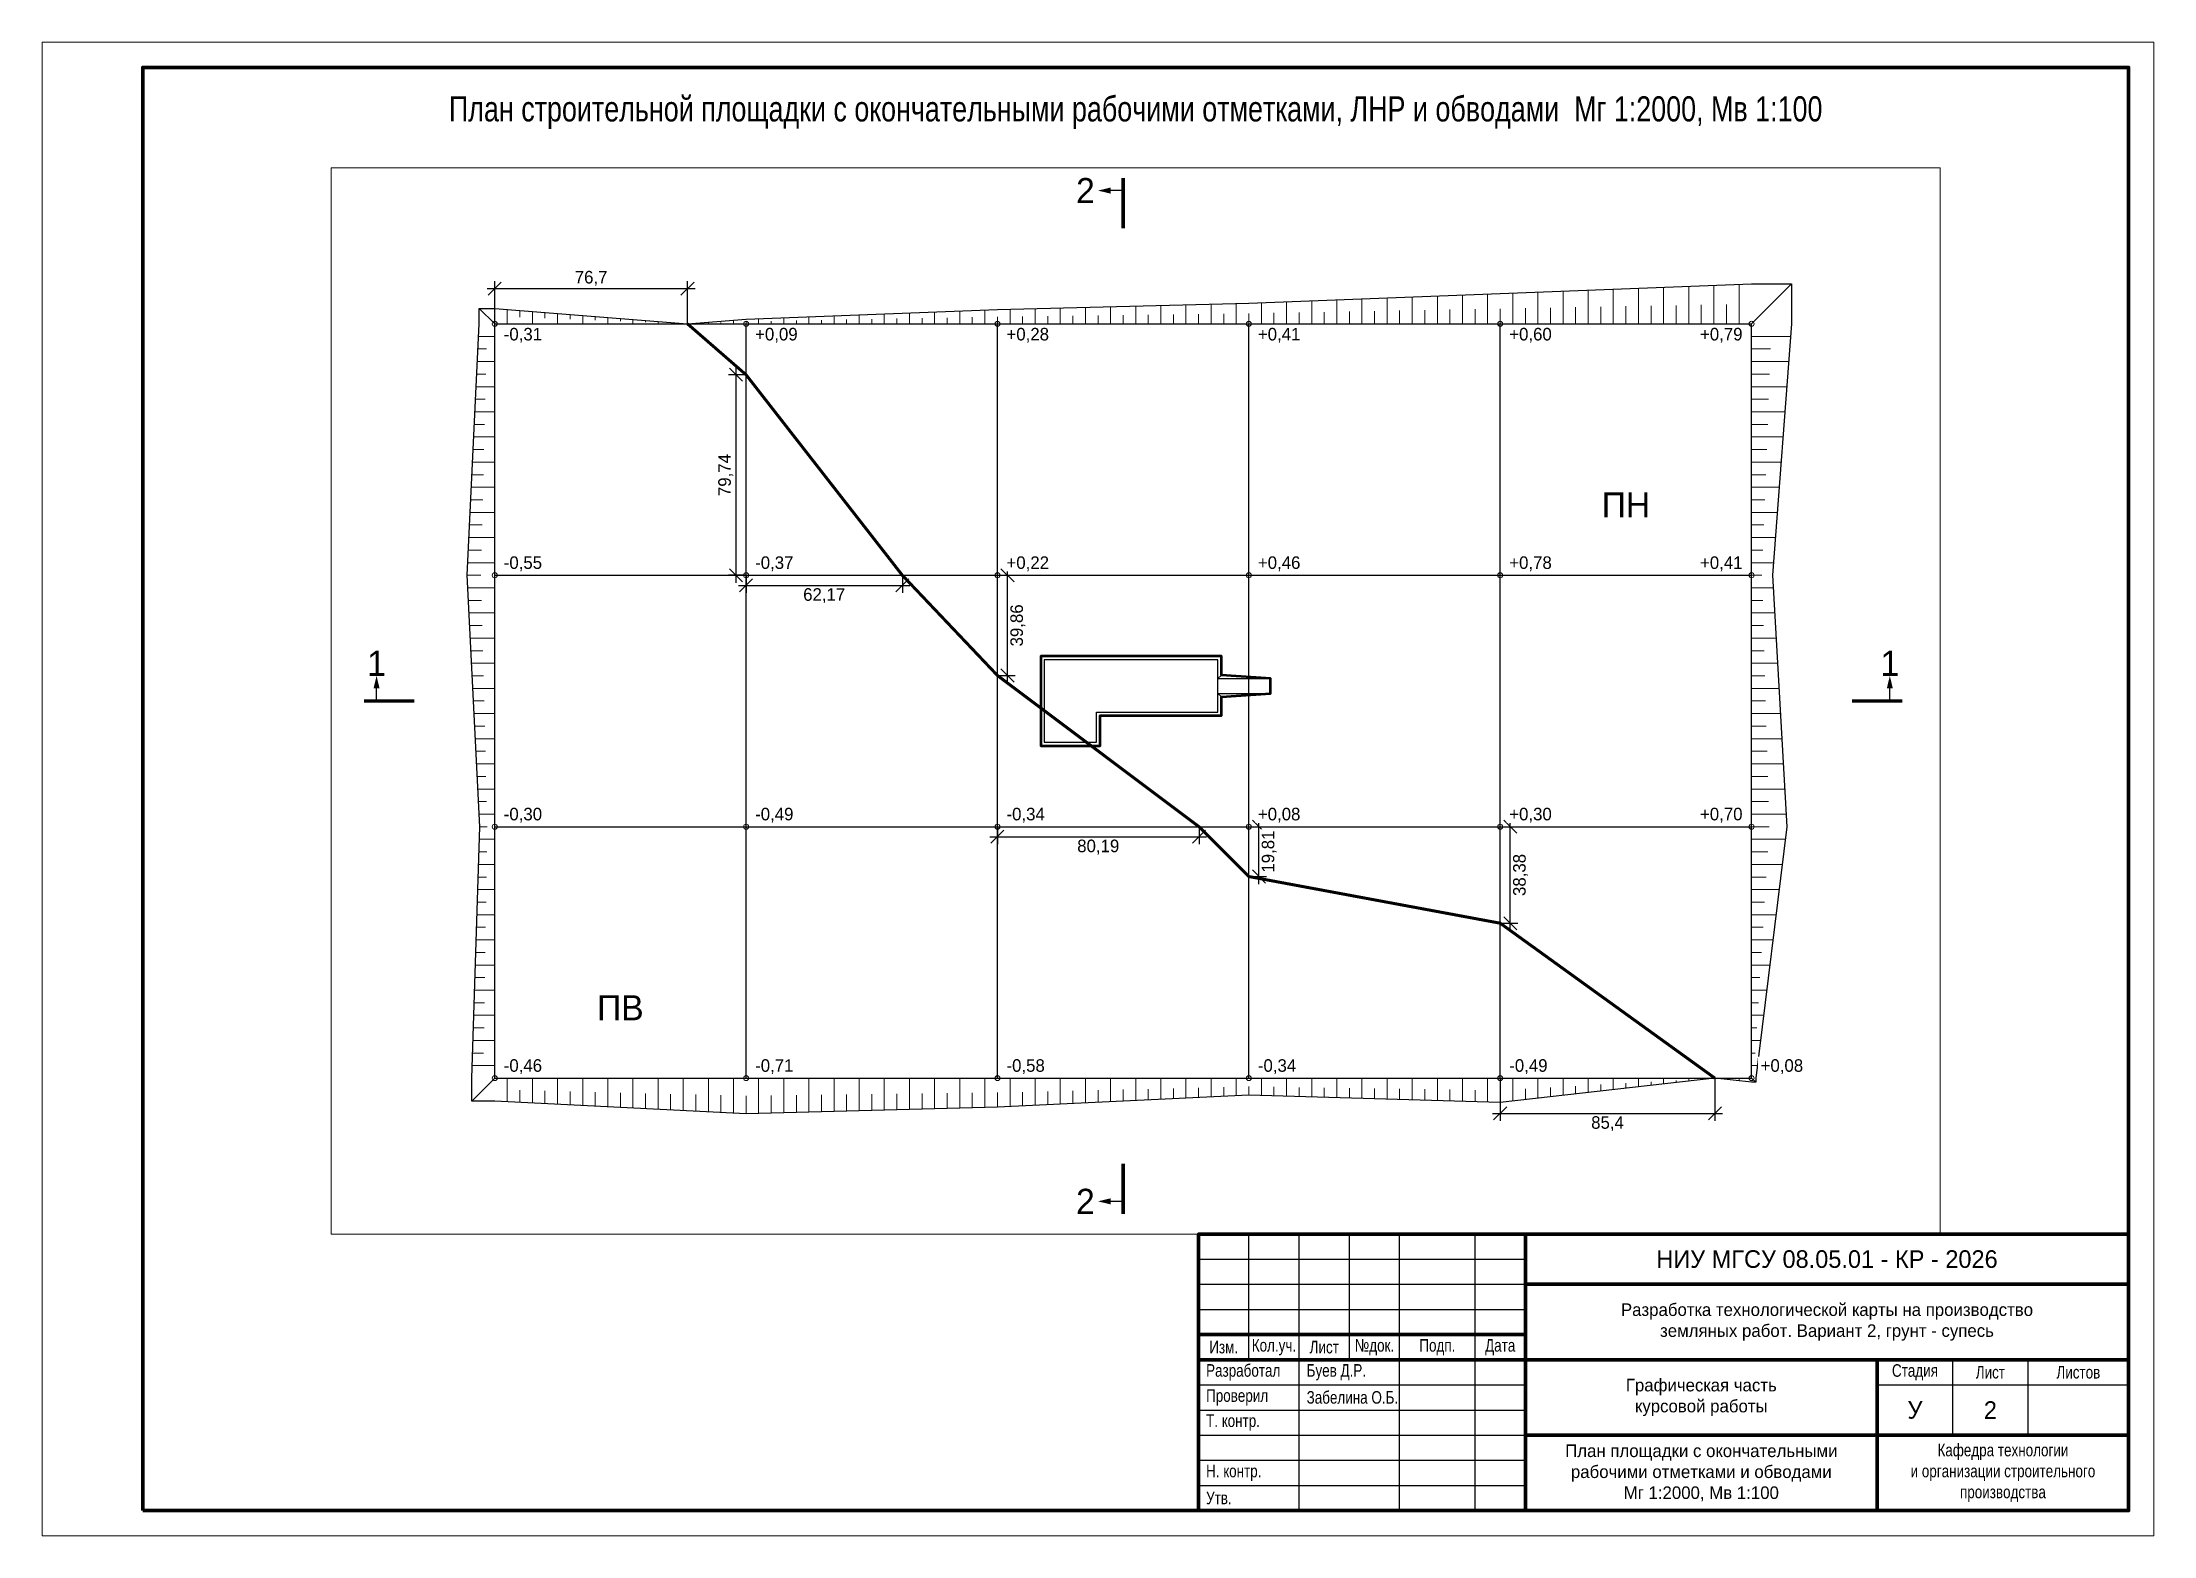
# Paper-space layout 'Лист 2' of a CAD drawing. Header units: metres, sheet in millimetres. Extents: x 0 to 420, y 0 to 297.
# The model-space entities are those that its viewports show. They can reach past a viewport. Long polylines and large blocks are cut down to what shows.
import ezdxf

# ---------------------------------------------------------------- set-up
doc = ezdxf.new("R2010")
doc.units = ezdxf.units.M
for name, color, linetype, lineweight in [('Бергштрихи', 7, 'Continuous', 18), ('Котлован', 7, 'Continuous', 50), ('Котлован_низ', 7, 'Continuous', 25), ('ЛНР', 1, 'Continuous', 70), ('Надписи', 7, 'Continuous', 25), ('Обводы', 7, 'Continuous', 25), ('Отметки', 5, 'Continuous', 18), ('ПВ_ПН', 7, 'Continuous', 35), ('Профиль', 7, 'Continuous', 50), ('Размеры', 3, 'Continuous', 18), ('Рамка', 7, 'Continuous', 70), ('Сетка', 7, 'Continuous', 25), ('Штамп', 7, 'Continuous', 25)]:
    doc.layers.add(name, color=color, linetype=linetype, lineweight=lineweight)
doc.layers.add('Видовой_экран', color=8, linetype='Continuous', lineweight=13, plot=False)
doc.styles.add('ГОСТ тип Б', font='ofont.ru_GOST type B.ttf')
doc.dimstyles.new('М1-2000', dxfattribs={"dimscale": 2, "dimtxt": 2.5, "dimasz": 2.5, "dimexe": 1.5, "dimexo": 0, "dimgap": 0.8, "dimtad": 1, "dimtxsty": 'ГОСТ тип Б', "dimtsz": 1.3, "dimcen": 2.5, "dimdle": 1.5, "dimclrd": 3, "dimclre": 3, "dimclrt": 3, "dimazin": 3, "dimtfac": 1, "dimtix": 1, "dimtmove": 0, "dimatfit": 3, "dimtfill": 1, "dimarcsym": 0})

# ---------------------------------------------------------------- blocks, each defined once
blk = doc.blocks.new('_OBLIQUE')
at = {"color": 0, "linetype": 'ByBlock'}
blk.add_line((-0.5, -0.5), (0.5, 0.5), dxfattribs=at)
blk = doc.blocks.new('*D21')
at = {"color": 3, "transparency": 16777216}
for p, q in [((-3, -686), (79.7, -686)), ((0, -700), (0, -683)), ((76.7, -700), (76.7, -683))]:
    blk.add_line(p, q, dxfattribs=at)
at = {"layer": 'Defpoints', "transparency": 16777216}
for p in [(0, -686), (0, -700), (76.7, -700)]:
    blk.add_point(p, dxfattribs=at)
at = {"layer": 'Размеры', "color": 3, "transparency": 16777216, "xscale": 5.2, "yscale": 5.2}
for p in [(0, -686), (76.7, -686)]:
    blk.add_blockref('_OBLIQUE', p, dxfattribs=at)
at = {"layer": 'Размеры', "color": 3, "transparency": 16777216, "insert": (38.35, -681.9), "char_height": 5, "attachment_point": 5, "style": 'ГОСТ тип Б', "bg_fill": 3, "box_fill_scale": 1.1, "bg_fill_color": 1, "bg_fill_transparency": 0}
blk.add_mtext('76,7', dxfattribs=at)
blk = doc.blocks.new('*D22')
at = {"color": 3, "transparency": 16777216}
for p, q in [((97, -804), (165.17, -804)), ((100, -800), (100, -807)), ((162.17, -800), (162.17, -807))]:
    blk.add_line(p, q, dxfattribs=at)
at = {"layer": 'Defpoints', "transparency": 16777216}
for p in [(100, -800), (100, -804), (162.17, -800)]:
    blk.add_point(p, dxfattribs=at)
at = {"layer": 'Размеры', "color": 3, "transparency": 16777216, "xscale": 5.2, "yscale": 5.2}
for p in [(100, -804), (162.17, -804)]:
    blk.add_blockref('_OBLIQUE', p, dxfattribs=at)
at = {"layer": 'Размеры', "color": 3, "transparency": 16777216, "insert": (131.08, -808.1), "char_height": 5, "attachment_point": 5, "style": 'ГОСТ тип Б', "bg_fill": 3, "box_fill_scale": 1.1, "bg_fill_color": 1, "bg_fill_transparency": 0}
blk.add_mtext('62,17', dxfattribs=at)
blk = doc.blocks.new('*D23')
at = {"color": 3, "transparency": 16777216}
for p, q in [((197, -904), (283.19, -904)), ((200, -900), (200, -907)), ((280.19, -900), (280.19, -907))]:
    blk.add_line(p, q, dxfattribs=at)
at = {"layer": 'Defpoints', "transparency": 16777216}
for p in [(200, -900), (200, -904), (280.19, -900)]:
    blk.add_point(p, dxfattribs=at)
at = {"layer": 'Размеры', "color": 3, "transparency": 16777216, "xscale": 5.2, "yscale": 5.2}
for p in [(200, -904), (280.19, -904)]:
    blk.add_blockref('_OBLIQUE', p, dxfattribs=at)
at = {"layer": 'Размеры', "color": 3, "transparency": 16777216, "insert": (240.1, -908.1), "char_height": 5, "attachment_point": 5, "style": 'ГОСТ тип Б', "bg_fill": 3, "box_fill_scale": 1.1, "bg_fill_color": 1, "bg_fill_transparency": 0}
blk.add_mtext('80,19', dxfattribs=at)
blk = doc.blocks.new('*D24')
at = {"color": 3, "transparency": 16777216}
for p, q in [((400, -1000), (400, -1017)), ((485.4, -1000), (485.4, -1017)), ((397, -1014), (488.4, -1014))]:
    blk.add_line(p, q, dxfattribs=at)
at = {"layer": 'Defpoints', "transparency": 16777216}
for p in [(400, -1000), (485.4, -1000), (400, -1014)]:
    blk.add_point(p, dxfattribs=at)
at = {"layer": 'Размеры', "color": 3, "transparency": 16777216, "xscale": 5.2, "yscale": 5.2}
for p in [(400, -1014), (485.4, -1014)]:
    blk.add_blockref('_OBLIQUE', p, dxfattribs=at)
at = {"layer": 'Размеры', "color": 3, "transparency": 16777216, "insert": (442.7, -1018.1), "char_height": 5, "attachment_point": 5, "style": 'ГОСТ тип Б', "bg_fill": 3, "box_fill_scale": 1.1, "bg_fill_color": 1, "bg_fill_transparency": 0}
blk.add_mtext('85,4', dxfattribs=at)
blk = doc.blocks.new('*D25')
at = {"color": 3, "transparency": 16777216}
for p, q in [((100, -720.26), (93, -720.26)), ((96, -803), (96, -717.26)), ((100, -800), (93, -800))]:
    blk.add_line(p, q, dxfattribs=at)
at = {"layer": 'Defpoints', "transparency": 16777216}
for p in [(100, -720.26), (96, -800), (100, -800)]:
    blk.add_point(p, dxfattribs=at)
at = {"layer": 'Размеры', "color": 3, "transparency": 16777216, "xscale": 5.2, "yscale": 5.2, "rotation": 90}
for p in [(96, -720.26), (96, -800)]:
    blk.add_blockref('_OBLIQUE', p, dxfattribs=at)
at = {"layer": 'Размеры', "color": 3, "transparency": 16777216, "insert": (91.9, -760.13), "char_height": 5, "attachment_point": 5, "rotation": 90, "style": 'ГОСТ тип Б', "bg_fill": 3, "box_fill_scale": 1.1, "bg_fill_color": 1, "bg_fill_transparency": 0}
blk.add_mtext('79,74', dxfattribs=at)
blk = doc.blocks.new('*D26')
at = {"color": 3, "transparency": 16777216}
for p, q in [((204, -842.86), (204, -797)), ((200, -800), (207, -800)), ((200, -839.86), (207, -839.86))]:
    blk.add_line(p, q, dxfattribs=at)
at = {"layer": 'Defpoints', "transparency": 16777216}
for p in [(200, -800), (200, -839.86), (204, -839.86)]:
    blk.add_point(p, dxfattribs=at)
at = {"layer": 'Размеры', "color": 3, "transparency": 16777216, "xscale": 5.2, "yscale": 5.2, "rotation": 90}
for p in [(204, -800), (204, -839.86)]:
    blk.add_blockref('_OBLIQUE', p, dxfattribs=at)
at = {"layer": 'Размеры', "color": 3, "transparency": 16777216, "insert": (208.1, -819.93), "char_height": 5, "attachment_point": 5, "rotation": 90, "style": 'ГОСТ тип Б', "bg_fill": 3, "box_fill_scale": 1.1, "bg_fill_color": 1, "bg_fill_transparency": 0}
blk.add_mtext('39,86', dxfattribs=at)
blk = doc.blocks.new('*D27')
at = {"color": 3, "transparency": 16777216}
for p, q in [((304, -922.81), (304, -897)), ((300, -900), (307, -900)), ((300, -919.81), (307, -919.81))]:
    blk.add_line(p, q, dxfattribs=at)
at = {"layer": 'Defpoints', "transparency": 16777216}
for p in [(300, -900), (300, -919.81)]:
    blk.add_point(p, dxfattribs=at)
at = {"layer": 'Размеры', "color": 3, "transparency": 16777216, "xscale": 5.2, "yscale": 5.2, "rotation": 90}
for p in [(304, -900), (304, -919.81)]:
    blk.add_blockref('_OBLIQUE', p, dxfattribs=at)
at = {"layer": 'Размеры', "color": 3, "transparency": 16777216, "insert": (308.1, -909.9), "char_height": 5, "attachment_point": 5, "rotation": 90, "style": 'ГОСТ тип Б', "bg_fill": 3, "box_fill_scale": 1.1, "bg_fill_color": 1, "bg_fill_transparency": 0}
blk.add_mtext('19,81', dxfattribs=at)
at = {"layer": 'Defpoints', "transparency": 16777216}
blk.add_point((304, -919.81), dxfattribs=at)
blk = doc.blocks.new('*D28')
at = {"color": 3, "transparency": 16777216}
for p, q in [((404, -941.38), (404, -897)), ((400, -900), (407, -900)), ((400, -938.38), (407, -938.38))]:
    blk.add_line(p, q, dxfattribs=at)
at = {"layer": 'Defpoints', "transparency": 16777216}
for p in [(400, -900), (400, -938.38), (404, -938.38)]:
    blk.add_point(p, dxfattribs=at)
at = {"layer": 'Размеры', "color": 3, "transparency": 16777216, "xscale": 5.2, "yscale": 5.2, "rotation": 90}
for p in [(404, -900), (404, -938.38)]:
    blk.add_blockref('_OBLIQUE', p, dxfattribs=at)
at = {"layer": 'Размеры', "color": 3, "transparency": 16777216, "insert": (408.1, -919.19), "char_height": 5, "attachment_point": 5, "rotation": 90, "style": 'ГОСТ тип Б', "bg_fill": 3, "box_fill_scale": 1.1, "bg_fill_color": 1, "bg_fill_transparency": 0}
blk.add_mtext('38,38', dxfattribs=at)

msp = doc.modelspace()

# ---------------------------------------------------------------- linework, layer by layer
at = {"layer": 'Бергштрихи'}
for p, q in [((385, -700), (385, -688.506)), ((395, -700), (395, -688.126)), ((405, -700), (405, -687.746)), ((415, -700), (415, -687.366)), ((425, -700), (425, -686.986)), ((435, -700), (435, -686.606)), ((445, -700), (445, -686.226)), ((455, -700), (455, -685.846)), ((465, -700), (465, -685.466)), ((475, -700), (475, -685.086)), ((485, -700), (485, -684.706)), ((495, -700), (495, -684.326)), ((125, -700), (125, -697.186)), ((135, -700), (135, -696.806)), ((145, -700), (145, -696.426)), ((155, -700), (155, -696.046)), ((165, -700), (165, -695.666)), ((175, -700), (175, -695.286)), ((185, -700), (185, -694.906)), ((195, -700), (195, -694.526)), ((200, -700), (200, -697.168)), ((205, -700), (205, -694.206)), ((210, -700), (210, -697.038)), ((215, -700), (215, -693.946)), ((220, -700), (220, -696.908)), ((225, -700), (225, -693.686)), ((230, -700), (230, -696.778)), ((235, -700), (235, -693.426)), ((240, -700), (240, -696.648)), ((245, -700), (245, -693.166)), ((250, -700), (250, -696.518)), ((255, -700), (255, -692.906)), ((260, -700), (260, -696.388)), ((265, -700), (265, -692.646)), ((270, -700), (270, -696.258)), ((275, -700), (275, -692.386)), ((280, -700), (280, -696.128)), ((285, -700), (285, -692.126)), ((290, -700), (290, -695.998)), ((295, -700), (295, -691.866)), ((300, -700), (300, -695.868)), ((305, -700), (305, -691.546)), ((310, -700), (310, -695.678)), ((315, -700), (315, -691.166)), ((320, -700), (320, -695.488)), ((325, -700), (325, -690.786)), ((330, -700), (330, -695.298)), ((335, -700), (335, -690.406)), ((340, -700), (340, -695.108)), ((345, -700), (345, -690.026)), ((350, -700), (350, -694.918)), ((355, -700), (355, -689.646)), ((360, -700), (360, -694.728)), ((365, -700), (365, -689.266)), ((370, -700), (370, -694.538)), ((375, -700), (375, -688.886)), ((380, -700), (380, -694.348)), ((390, -700), (390, -694.158)), ((400, -700), (400, -693.968)), ((410, -700), (410, -693.778)), ((420, -700), (420, -693.588)), ((430, -700), (430, -693.398)), ((440, -700), (440, -693.208)), ((450, -700), (450, -693.018)), ((460, -700), (460, -692.828)), ((470, -700), (470, -692.638)), ((480, -700), (480, -692.448)), ((490, -700), (490, -692.258)), ((-6.376, -705), (0, -705)), ((85, -700), (85, -699.336)), ((90, -700), (90, -699.468)), ((95, -700), (95, -698.536)), ((100, -700), (100, -699.068)), ((105, -700), (105, -697.946)), ((110, -700), (110, -698.878)), ((115, -700), (115, -697.566)), ((120, -700), (120, -698.688)), ((130, -700), (130, -698.498)), ((140, -700), (140, -698.308)), ((150, -700), (150, -698.118)), ((160, -700), (160, -697.928)), ((170, -700), (170, -697.738)), ((180, -700), (180, -697.548)), ((190, -700), (190, -697.358)), ((500, -705), (515.484, -705)), ((-6.616, -710), (-3.308, -710)), ((500, -710), (507.552, -710)), ((-7.096, -720), (-3.548, -720)), ((-6.856, -715), (0, -715)), ((500, -715), (514.724, -715)), ((500, -720), (507.172, -720)), ((-7.576, -730), (-3.788, -730)), ((-7.336, -725), (0, -725)), ((500, -725), (513.964, -725)), ((500, -730), (506.792, -730)), ((-7.816, -735), (0, -735)), ((500, -735), (513.204, -735)), ((-8.296, -745), (0, -745)), ((-8.056, -740), (-4.028, -740)), ((500, -740), (506.412, -740)), ((500, -745), (512.444, -745)), ((-8.776, -755), (0, -755)), ((-8.536, -750), (-4.268, -750)), ((500, -750), (506.032, -750)), ((500, -755), (511.684, -755)), ((-9.016, -760), (-4.508, -760)), ((500, -760), (505.652, -760)), ((-9.496, -770), (-4.748, -770)), ((-9.256, -765), (0, -765)), ((500, -765), (510.924, -765)), ((500, -770), (505.272, -770)), ((-9.976, -780), (-4.988, -780)), ((-9.736, -775), (0, -775)), ((500, -775), (510.164, -775)), ((500, -780), (504.892, -780)), ((-10.216, -785), (0, -785)), ((500, -785), (509.404, -785)), ((-10.696, -795), (0, -795)), ((-10.456, -790), (-5.228, -790)), ((500, -790), (504.512, -790)), ((500, -795), (508.644, -795)), ((-10.936, -800), (-5.468, -800)), ((-10.686, -805), (0, -805)), ((500, -800), (504.132, -800)), ((500, -805), (508.554, -805)), ((-10.436, -810), (-5.218, -810)), ((500, -810), (504.422, -810)), ((-10.186, -815), (0, -815)), ((-9.936, -820), (-4.968, -820)), ((500, -815), (509.134, -815)), ((500, -820), (504.712, -820)), ((-9.686, -825), (0, -825)), ((-9.436, -830), (-4.718, -830)), ((500, -825), (509.714, -825)), ((500, -830), (505.002, -830)), ((-9.186, -835), (0, -835)), ((-8.936, -840), (-4.468, -840)), ((500, -835), (510.294, -835)), ((500, -840), (505.292, -840)), ((-8.686, -845), (0, -845)), ((500, -845), (510.874, -845)), ((-8.436, -850), (-4.218, -850)), ((-8.186, -855), (0, -855)), ((500, -850), (505.582, -850)), ((500, -855), (511.454, -855)), ((-7.936, -860), (-3.968, -860)), ((-7.686, -865), (0, -865)), ((500, -860), (505.872, -860)), ((500, -865), (512.034, -865)), ((-7.436, -870), (-3.718, -870)), ((500, -870), (506.162, -870)), ((-7.186, -875), (0, -875)), ((-6.936, -880), (-3.468, -880)), ((500, -875), (512.614, -875)), ((500, -880), (506.452, -880)), ((-6.686, -885), (0, -885)), ((-6.436, -890), (-3.218, -890)), ((500, -885), (513.194, -885)), ((500, -890), (506.742, -890)), ((-6.186, -895), (0, -895)), ((500, -895), (513.774, -895)), ((-6.096, -905), (0, -905)), ((-5.936, -900), (-2.968, -900)), ((500, -900), (507.032, -900)), ((500, -905), (513.444, -905)), ((-6.416, -915), (0, -915)), ((-6.256, -910), (-3.128, -910)), ((500, -910), (506.412, -910)), ((500, -915), (512.204, -915)), ((-6.576, -920), (-3.288, -920)), ((500, -920), (505.792, -920)), ((-6.896, -930), (-3.448, -930)), ((-6.736, -925), (0, -925)), ((500, -925), (510.964, -925)), ((500, -930), (505.172, -930)), ((-7.216, -940), (-3.608, -940)), ((-7.056, -935), (0, -935)), ((500, -935), (509.724, -935)), ((500, -940), (504.552, -940)), ((-7.376, -945), (0, -945)), ((500, -945), (508.484, -945)), ((-7.696, -955), (0, -955)), ((-7.536, -950), (-3.768, -950)), ((500, -950), (503.932, -950)), ((500, -955), (507.244, -955)), ((-8.016, -965), (0, -965)), ((-7.856, -960), (-3.928, -960)), ((500, -960), (503.312, -960)), ((500, -965), (506.004, -965)), ((-8.176, -970), (-4.088, -970)), ((500, -970), (502.692, -970)), ((-8.496, -980), (-4.248, -980)), ((-8.336, -975), (0, -975)), ((500, -975), (504.764, -975)), ((500, -980), (502.072, -980)), ((-8.816, -990), (-4.408, -990)), ((-8.656, -985), (0, -985)), ((500, -985), (503.524, -985)), ((500, -990), (501.452, -990)), ((-8.976, -995), (0, -995)), ((500, -995), (502.284, -995)), ((5, -1009.386), (5, -1000)), ((10, -1009.636), (10, -1004.818)), ((15, -1009.886), (15, -1000)), ((20, -1010.136), (20, -1005.068)), ((25, -1010.386), (25, -1000)), ((30, -1010.636), (30, -1005.318)), ((35, -1010.886), (35, -1000)), ((40, -1011.136), (40, -1005.568)), ((45, -1011.386), (45, -1000)), ((50, -1011.636), (50, -1005.818)), ((55, -1011.886), (55, -1000)), ((60, -1012.136), (60, -1006.068)), ((65, -1012.386), (65, -1000)), ((70, -1012.636), (70, -1006.318)), ((75, -1012.886), (75, -1000)), ((80, -1013.136), (80, -1006.568)), ((85, -1013.386), (85, -1000)), ((90, -1013.636), (90, -1006.818)), ((95, -1013.886), (95, -1000)), ((100, -1014.136), (100, -1007.068)), ((105, -1014.006), (105, -1000)), ((110, -1013.876), (110, -1006.938)), ((115, -1013.746), (115, -1000)), ((120, -1013.616), (120, -1006.808)), ((125, -1013.486), (125, -1000)), ((130, -1013.356), (130, -1006.678)), ((135, -1013.226), (135, -1000)), ((140, -1013.096), (140, -1006.548)), ((145, -1012.966), (145, -1000)), ((150, -1012.836), (150, -1006.418)), ((155, -1012.706), (155, -1000)), ((160, -1012.576), (160, -1006.288)), ((165, -1012.446), (165, -1000)), ((170, -1012.316), (170, -1006.158)), ((175, -1012.186), (175, -1000)), ((180, -1012.056), (180, -1006.028)), ((185, -1011.926), (185, -1000)), ((190, -1011.796), (190, -1005.898)), ((195, -1011.666), (195, -1000)), ((200, -1011.536), (200, -1005.768)), ((205, -1011.296), (205, -1000)), ((210, -1011.056), (210, -1005.528)), ((215, -1010.816), (215, -1000)), ((220, -1010.576), (220, -1005.288)), ((225, -1010.336), (225, -1000)), ((230, -1010.096), (230, -1005.048)), ((235, -1009.856), (235, -1000)), ((240, -1009.616), (240, -1004.808)), ((245, -1009.376), (245, -1000)), ((250, -1009.136), (250, -1004.568)), ((255, -1008.896), (255, -1000)), ((260, -1008.656), (260, -1004.328)), ((265, -1008.416), (265, -1000)), ((270, -1008.176), (270, -1004.088)), ((275, -1007.936), (275, -1000)), ((280, -1007.696), (280, -1003.848)), ((285, -1007.456), (285, -1000)), ((290, -1007.216), (290, -1003.608)), ((295, -1006.976), (295, -1000)), ((300, -1006.736), (300, -1003.368)), ((305, -1006.886), (305, -1000)), ((310, -1007.036), (310, -1003.518)), ((315, -1007.186), (315, -1000)), ((320, -1007.336), (320, -1003.668)), ((325, -1007.486), (325, -1000)), ((330, -1007.636), (330, -1003.818)), ((335, -1007.786), (335, -1000)), ((340, -1007.936), (340, -1003.968)), ((345, -1008.086), (345, -1000)), ((350, -1008.236), (350, -1004.118)), ((355, -1008.386), (355, -1000)), ((360, -1008.536), (360, -1004.268)), ((365, -1008.686), (365, -1000)), ((370, -1008.836), (370, -1004.418)), ((375, -1008.986), (375, -1000)), ((380, -1009.136), (380, -1004.568)), ((385, -1009.286), (385, -1000)), ((390, -1009.436), (390, -1004.718)), ((495, -1000), (495, -1001.094))]:
    msp.add_line(p, q, dxfattribs=at)
at = {"layer": 'Котлован'}
msp.add_lwpolyline([(289.102, -839.692), (289.102, -832.198), (217.198, -832.198), (217.198, -867.802), (240.802, -867.802), (240.802, -855.802), (289.102, -855.802), (289.102, -848.308), (308.618, -847), (308.618, -841)], close=True, dxfattribs=at)
at = {"layer": 'Котлован_низ'}
for p, q in [((287.7, -841), (289.102, -839.692)), ((287.7, -841), (308.618, -841)), ((287.7, -847), (308.618, -847)), ((287.7, -847), (289.102, -848.308))]:
    msp.add_line(p, q, dxfattribs=at)
msp.add_lwpolyline([(218.6, -866.4), (239.4, -866.4), (239.4, -854.4), (287.7, -854.4), (287.7, -833.6), (218.6, -833.6)], close=True, dxfattribs=at)
at = {"layer": 'ЛНР', "const_width": 1.2}
msp.add_lwpolyline([(485.404, -1000), (400, -938.38), (300, -919.81), (280.19, -900), (200, -839.857), (162.169, -800), (100, -720.261), (76.7, -700)], dxfattribs=at)
at = {"layer": 'Надписи'}
for p, q in [((250, -647), (245, -647)), ((-47, -850), (-47, -845)), ((555, -850), (555, -845)), ((250, -1049), (245, -1049))]:
    msp.add_line(p, q, dxfattribs=at)
for points in [[(245, -647, 2.4, 0, 0), (240, -647, 0, 0, 0)], [(-47, -845, 2.4, 0, 0), (-47, -840, 0, 0, 0)], [(555, -845, 2.4, 0, 0), (555, -840, 0, 0, 0)], [(245, -1049, 2.4, 0, 0), (240, -1049, 0, 0, 0)]]:
    msp.add_lwpolyline(points, format="xyseb", dxfattribs=at)
at = {"layer": 'Обводы'}
for p, q in [((500, -700), (515.864, -684.136)), ((0, -1000), (-9.136, -1009.136)), ((500, -1000), (501.664, -1001.664))]:
    msp.add_line(p, q, dxfattribs=at)
for points in [[(500, -684.136), (515.864, -684.136), (515.864, -700)], [(515.864, -700), (508.264, -800), (514.064, -900), (501.664, -1000)], [(0, -1009.136), (-9.136, -1009.136), (-9.136, -1000)], [(501.664, -1000), (501.664, -1001.664), (500, -1001.664)]]:
    msp.add_lwpolyline(points, dxfattribs=at)
at = {"layer": 'Профиль', "const_width": 1.4}
for points in [[(250, -662), (250, -642)], [(-32, -850), (-52, -850)], [(540, -850), (560, -850)], [(250, -1034), (250, -1054)]]:
    msp.add_lwpolyline(points, dxfattribs=at)
at = {"layer": 'Сетка'}
for p, q in [((0, -700), (500, -700)), ((0, -1000), (0, -700)), ((100, -1000), (100, -700)), ((200, -1000), (200, -700)), ((300, -1000), (300, -700)), ((400, -1000), (400, -700)), ((500, -1000), (500, -700)), ((0, -800), (500, -800)), ((0, -900), (500, -900)), ((0, -1000), (500, -1000))]:
    msp.add_line(p, q, dxfattribs=at)

# ---------------------------------------------------------------- texts
at = {"layer": 'Надписи', "char_height": 10, "attachment_point": 5, "style": 'ГОСТ тип Б'}
for s, insert in [('2', (235, -647)), ('1', (-47, -835)), ('1', (555, -835)), ('2', (235, -1049))]:
    msp.add_mtext(s, dxfattribs=dict(at, insert=insert))
at = {"layer": 'ПВ_ПН', "insert": (50, -972), "char_height": 10, "attachment_point": 5, "style": 'ГОСТ тип Б', "bg_fill": 3, "box_fill_scale": 1.2, "bg_fill_color": 0, "bg_fill_transparency": 0}
msp.add_mtext('ПВ', dxfattribs=at)

# ---------------------------------------------------------------- next in the draw order: texts
at = {"layer": 'Отметки', "char_height": 5, "style": 'ГОСТ тип Б', "bg_fill": 3, "box_fill_scale": 1.2, "bg_fill_color": 0, "bg_fill_transparency": 0}
for s, insert, attachment_point in [('-0,55', (3.6, -798.4), 7), ('+0,46', (303.6, -798.4), 7), ('+0,78', (403.6, -798.4), 7), ('+0,41', (496.4, -798.4), 9), ('-0,30', (3.6, -898.4), 7), ('-0,49', (103.6, -898.4), 7), ('+0,70', (496.4, -898.4), 9)]:
    msp.add_mtext(s, dxfattribs=dict(at, insert=insert, attachment_point=attachment_point))
at = {"layer": 'ПВ_ПН', "insert": (450, -772), "char_height": 10, "attachment_point": 5, "style": 'ГОСТ тип Б', "bg_fill": 3, "box_fill_scale": 1.2, "bg_fill_color": 0, "bg_fill_transparency": 0}
msp.add_mtext('ПН', dxfattribs=at)

# ---------------------------------------------------------------- next in the draw order: dimensions: what is measured, and where the dimension line sits
at = {"layer": 'Размеры'}
for base, p1, p2, override, picture, middle in [((0, -686), (0, -700), (76.7, -700), {"dimtad": 1}, '*D21', (38.35, -681.9)), ((100, -804), (100, -800), (162.169, -800), {"dimtad": 4}, '*D22', (131.085, -808.1)), ((200, -904), (200, -900), (280.19, -900), {"dimtad": 4}, '*D23', (240.095, -908.1)), ((400, -1014), (400, -1000), (485.404, -1000), {"dimtad": 4}, '*D24', (442.702, -1018.1))]:
    dim = msp.add_linear_dim(base=base, p1=p1, p2=p2, dimstyle='М1-2000', override=override, dxfattribs=at)
    dim.commit()
    dim.dimension.update_dxf_attribs({"geometry": picture, "text_midpoint": middle})
for base, p1, p2, picture, middle in [((204, -839.857), (200, -839.857), (200, -800), '*D26', (208.1, -819.929)), ((304, -919.81), (300, -919.81), (300, -900), '*D27', (308.1, -909.905)), ((404, -938.38), (400, -938.38), (400, -900), '*D28', (408.1, -919.19))]:
    dim = msp.add_linear_dim(base=base, p1=p1, p2=p2, angle=90, dimstyle='М1-2000', override={"dimtad": 4}, dxfattribs=at)
    dim.commit()
    dim.dimension.update_dxf_attribs({"geometry": picture, "text_midpoint": middle})

# ---------------------------------------------------------------- next in the draw order: linework, layer by layer
at = {"layer": 'Бергштрихи'}
for p, q in [((5, -694.264), (5, -700)), ((10, -694.664), (10, -697.332)), ((15, -695.064), (15, -700)), ((20, -695.464), (20, -697.732)), ((25, -695.864), (25, -700)), ((30, -696.264), (30, -698.132)), ((35, -696.664), (35, -700)), ((40, -697.064), (40, -698.532)), ((45, -697.464), (45, -700)), ((50, -697.864), (50, -698.932)), ((55, -698.264), (55, -700)), ((60, -698.664), (60, -699.332)), ((65, -699.064), (65, -700)), ((395, -1009.586), (395, -1000)), ((400, -1009.736), (400, -1004.868)), ((405, -1009.166), (405, -1000)), ((410, -1008.596), (410, -1004.298)), ((415, -1008.026), (415, -1000)), ((420, -1007.456), (420, -1003.728)), ((425, -1006.886), (425, -1000)), ((430, -1006.316), (430, -1003.158)), ((435, -1005.746), (435, -1000)), ((440, -1005.176), (440, -1002.588)), ((445, -1004.606), (445, -1000)), ((450, -1004.036), (450, -1002.018)), ((455, -1003.466), (455, -1000)), ((460, -1002.896), (460, -1001.448)), ((465, -1002.326), (465, -1000)), ((470, -1001.756), (470, -1000.878)), ((475, -1001.186), (475, -1000)), ((480, -1000.616), (480, -1000.308))]:
    msp.add_line(p, q, dxfattribs=at)
at = {"layer": 'Обводы'}
msp.add_line((0, -700), (-6.136, -693.864), dxfattribs=at)
for points in [[(0, -693.864), (76.7, -700), (100, -698.136), (200, -694.336), (300, -691.736), (400, -687.936), (500, -684.136)], [(-6.136, -700), (-6.136, -693.864), (0, -693.864)], [(-9.136, -1000), (-5.936, -900), (-10.936, -800), (-6.136, -700)], [(500, -1001.664), (485.404, -1000), (400, -1009.736), (300, -1006.736), (200, -1011.536), (100, -1014.136), (0, -1009.136)]]:
    msp.add_lwpolyline(points, dxfattribs=at)
at = {"layer": 'Отметки'}
for centre in [(0, -800), (300, -800), (400, -800), (500, -800), (0, -900), (100, -900), (500, -900)]:
    msp.add_circle(centre, 1, dxfattribs=at)

# ---------------------------------------------------------------- next in the draw order: texts
at = {"layer": 'Отметки', "char_height": 5, "attachment_point": 7, "style": 'ГОСТ тип Б', "bg_fill": 3, "box_fill_scale": 1.2, "bg_fill_color": 0, "bg_fill_transparency": 0}
for s, insert in [('+0,22', (203.6, -798.4)), ('-0,34', (203.6, -898.4)), ('+0,08', (303.6, -898.4)), ('+0,30', (403.6, -898.4))]:
    msp.add_mtext(s, dxfattribs=dict(at, insert=insert))

# ---------------------------------------------------------------- next in the draw order: dimensions: what is measured, and where the dimension line sits
at = {"layer": 'Размеры'}
dim = msp.add_linear_dim(base=(96, -800), p1=(100, -800), p2=(100, -720.261), angle=90, dimstyle='М1-2000', override={"dimtad": 1}, dxfattribs=at)
dim.commit()
dim.dimension.update_dxf_attribs({"geometry": '*D25', "text_midpoint": (91.9, -760.13)})

# ---------------------------------------------------------------- next in the draw order: linework, layer by layer
at = {"layer": 'Отметки'}
for centre in [(200, -800), (200, -900), (300, -900), (400, -900)]:
    msp.add_circle(centre, 1, dxfattribs=at)

# ---------------------------------------------------------------- next in the draw order: texts
at = {"layer": 'Отметки', "char_height": 5, "style": 'ГОСТ тип Б', "bg_fill": 3, "box_fill_scale": 1.2, "bg_fill_color": 0, "bg_fill_transparency": 0}
for s, insert, attachment_point in [('-0,31', (3.6, -701.6), 1), ('+0,09', (103.6, -701.6), 1), ('+0,28', (203.6, -701.6), 1), ('+0,41', (303.6, -701.6), 1), ('+0,60', (403.6, -701.6), 1), ('+0,79', (496.4, -701.6), 3), ('-0,37', (103.6, -798.4), 7), ('-0,46', (3.6, -998.4), 7), ('-0,71', (103.6, -998.4), 7), ('-0,58', (203.6, -998.4), 7), ('-0,34', (303.6, -998.4), 7), ('-0,49', (403.6, -998.4), 7), ('+0,08', (503.6, -998.4), 7)]:
    msp.add_mtext(s, dxfattribs=dict(at, insert=insert, attachment_point=attachment_point))

# ---------------------------------------------------------------- next in the draw order: linework, layer by layer
at = {"layer": 'Отметки'}
for centre in [(0, -700), (100, -700), (200, -700), (300, -700), (400, -700), (500, -700), (100, -800), (0, -1000), (100, -1000), (200, -1000), (300, -1000), (400, -1000), (500, -1000)]:
    msp.add_circle(centre, 1, dxfattribs=at)

psp = doc.layouts.new('Лист 2')

# ---------------------------------------------------------------- linework, layer by layer
at = {"layer": 'Видовой_экран'}
psp.add_lwpolyline([(0, 0), (420, 0), (420, 297), (0, 297)], close=True, dxfattribs=at)
at = {"layer": 'Рамка'}
psp.add_lwpolyline([(20, 5), (415, 5), (415, 292), (20, 292)], close=True, dxfattribs=at)
at = {"layer": 'Штамп', "lineweight": 25}
for p, q in [((240, 35), (240, 60)), ((250, 5), (250, 60)), ((260, 35), (260, 60)), ((270, 5), (270, 60)), ((285, 5), (285, 60)), ((230, 55), (295, 55)), ((230, 50), (295, 50)), ((230, 45), (295, 45)), ((380, 20), (380, 35)), ((395, 20), (395, 35)), ((230, 30), (295, 30)), ((365, 30), (415, 30)), ((230, 25), (295, 25)), ((230, 20), (295, 20)), ((230, 15), (295, 15)), ((230, 10), (295, 10))]:
    psp.add_line(p, q, dxfattribs=at)
at = {"layer": 'Штамп', "lineweight": 70}
for p, q in [((295, 5), (295, 60)), ((295, 50), (415, 50)), ((230, 40), (295, 40)), ((230, 35), (295, 35)), ((295, 35), (415, 35)), ((365, 5), (365, 35)), ((295, 20), (415, 20))]:
    psp.add_line(p, q, dxfattribs=at)
psp.add_lwpolyline([(230, 5), (415, 5), (415, 60), (230, 60)], close=True, dxfattribs=at)

# ---------------------------------------------------------------- texts
at = {"layer": 'Надписи', "insert": (217.5, 283), "char_height": 5, "attachment_point": 5, "style": 'ГОСТ тип Б'}
psp.add_mtext('\\W0.8;План строительной площадки с окончательными рабочими отметками, ЛНР и обводами  Мг 1:2000, Мв 1:100', dxfattribs=at)
at = {"layer": 'Штамп', "style": 'ГОСТ тип Б'}
for s, insert, char_height, attachment_point in [('НИУ МГСУ 08.05.01 - КР - 2026', (355, 55), 3.5, 5), ('\\W0.8;Изм.', (235, 37.5), 2.5, 5), ('\\W0.8;Кол.уч.', (245, 37.5), 2.5, 5), ('\\W0.8;Лист', (255, 37.5), 2.5, 5), ('\\W0.8;№док.', (265, 37.5), 2.5, 5), ('\\W0.8;Подп.', (277.5, 37.5), 2.5, 5), ('\\W0.8;Дата', (290, 37.5), 2.5, 5), ('\\W0.8;Разработал', (231.5, 32.5), 2.5, 4), ('\\W0.8;Буев Д.Р.', (251.5, 32.5), 2.5, 4), ('\\W0.8;Стадия', (372.5, 32.5), 2.5, 5), ('\\W0.8;Лист', (387.5, 32.5), 2.5, 5), ('\\W0.8;Листов', (405, 32.5), 2.5, 5), ('\\W0.8;Проверил', (231.5, 27.5), 2.5, 4), ('\\W0.8;Забелина О.Б.', (251.5, 27.5), 2.5, 4), ('У', (372.5, 25), 3.5, 5), ('2', (387.5, 25), 3.5, 5), ('\\W0.8;Т. контр.', (231.5, 22.5), 2.5, 4), ('\\W0.8;', (251.5, 22.5), 2.5, 4), ('\\W0.8;', (231.5, 17.5), 2.5, 4), ('\\W0.8;', (251.5, 17.5), 2.5, 4), ('\\W0.8;Н. контр.', (231.5, 12.5), 2.5, 4), ('\\W0.8;Утв.', (231.5, 7.5), 2.5, 4), ('\\W0.8;', (251.5, 12.5), 2.5, 4), ('\\W0.8;', (251.5, 7.5), 2.5, 4)]:
    psp.add_mtext(s, dxfattribs=dict(at, insert=insert, char_height=char_height, attachment_point=attachment_point))
at = {"layer": 'Штамп', "char_height": 2.5, "attachment_point": 5, "style": 'ГОСТ тип Б'}
for s, insert, width in [('Разработка технологической карты на производство\\Pземляных работ. Вариант 2, грунт - супесь', (355, 42.5), 115), ('Графическая часть\\Pкурсовой работы', (330, 27.5), 66), ('План площадки с окончательными\\Pрабочими отметками и обводами\\PМг 1:2000, Мв 1:100', (330, 12.5), 68), ('\\W0.8;Кафедра технологии\\Pи организации строительного\\Pпроизводства', (390, 12.5), 48)]:
    psp.add_mtext(s, dxfattribs=dict(at, insert=insert, width=width))

# ---------------------------------------------------------------- viewports
at = {"layer": 'Видовой_экран'}
psp.add_viewport(center=(217.5, 166), size=(320, 212), view_center_point=(255, -850), view_height=424, dxfattribs=at)

doc.saveas('drawing.dxf')
